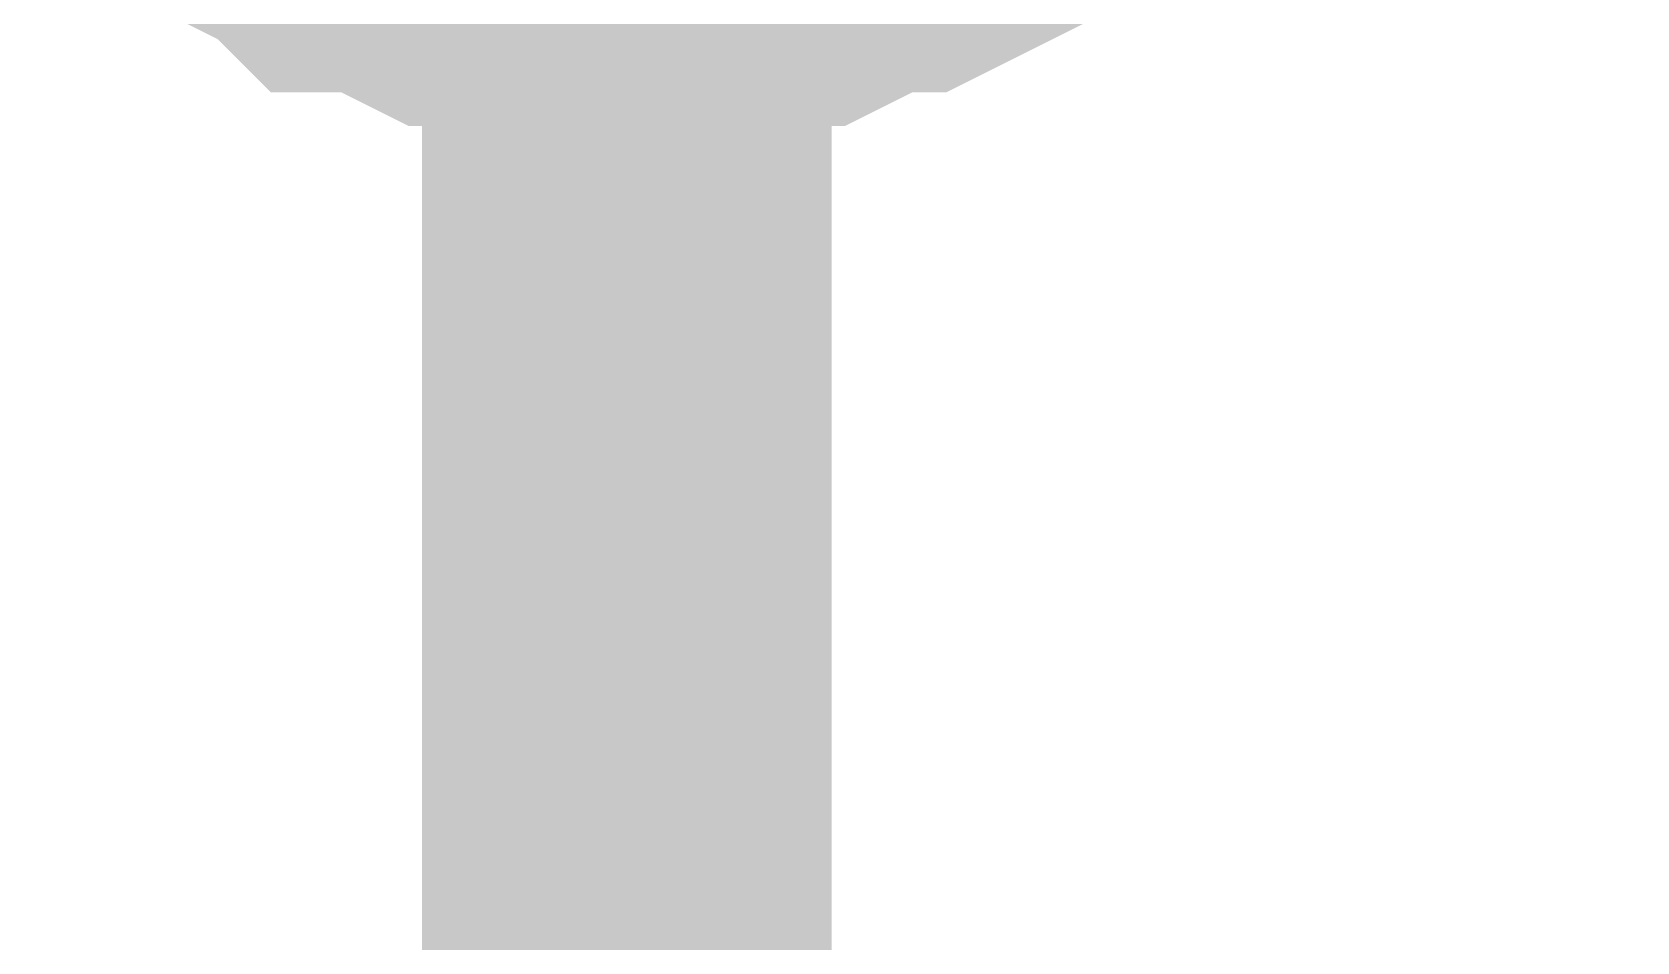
# Model space of a CAD drawing. Header units: inches. Extents: x 0 to 569, y 0 to 432.
# Drawn here: x 116.407 to 117.582, y 179.087 to 179.753 of the extents above; entities that cross this region are included whole.
import ezdxf

# ---------------------------------------------------------------- set-up
doc = ezdxf.new("R2010")
doc.units = ezdxf.units.IN
doc.layers.add('Sheet', color=255, linetype='Continuous')

msp = doc.modelspace()

# ---------------------------------------------------------------- linework, layer by layer
at = {"layer": 'Sheet'}
for points in [[(116.8425, 175.2575, 0.2997, 0.2997, 0), (116.8425, 180.3301, 0.2997, 0.2997, 0), (124.4699, 180.3301, 0.2997, 0.2997, 0)], [(116.8425, 179.8216, 0.2997, 0.2997, 0), (116.8177, 179.8216, 0.2997, 0.2997, 0), (116.7929, 179.8216, 0.2997, 0.2997, 0), (116.7681, 179.8216, 0.2997, 0.2997, 0), (116.7433, 179.834, 0.2997, 0.2997, 0), (116.7185, 179.834, 0.2997, 0.2997, 0), (116.6937, 179.8464, 0.2997, 0.2997, 0), (116.6688, 179.8588, 0.2997, 0.2997, 0), (116.644, 179.8588, 0.2997, 0.2997, 0), (116.6316, 179.8712, 0.2997, 0.2997, 0), (116.6068, 179.8836, 0.2997, 0.2997, 0), (116.582, 179.896, 0.2997, 0.2997, 0), (116.5572, 179.9084, 0.2997, 0.2997, 0)], [(116.8425, 179.8216, 0.2997, 0.2997, 0), (116.8177, 179.8216, 0.2997, 0.2997, 0), (116.7929, 179.8216, 0.2997, 0.2997, 0), (116.7681, 179.8216, 0.2997, 0.2997, 0), (116.7433, 179.834, 0.2997, 0.2997, 0), (116.7185, 179.834, 0.2997, 0.2997, 0), (116.6937, 179.8464, 0.2997, 0.2997, 0), (116.6688, 179.8588, 0.2997, 0.2997, 0), (116.644, 179.8588, 0.2997, 0.2997, 0), (116.6316, 179.8712, 0.2997, 0.2997, 0), (116.6068, 179.8836, 0.2997, 0.2997, 0), (116.582, 179.896, 0.2997, 0.2997, 0), (116.5572, 179.9084, 0.2997, 0.2997, 0)], [(116.8425, 179.8216, 0.2997, 0.2997, 0), (116.8177, 179.8216, 0.2997, 0.2997, 0), (116.7929, 179.8216, 0.2997, 0.2997, 0), (116.7681, 179.8216, 0.2997, 0.2997, 0), (116.7433, 179.834, 0.2997, 0.2997, 0), (116.7185, 179.834, 0.2997, 0.2997, 0), (116.6937, 179.8464, 0.2997, 0.2997, 0), (116.6688, 179.8588, 0.2997, 0.2997, 0), (116.644, 179.8588, 0.2997, 0.2997, 0), (116.6316, 179.8712, 0.2997, 0.2997, 0), (116.6068, 179.8836, 0.2997, 0.2997, 0), (116.582, 179.896, 0.2997, 0.2997, 0), (116.5572, 179.9084, 0.2997, 0.2997, 0)], [(116.8425, 179.8216, 0.2997, 0.2997, 0), (116.8177, 179.8216, 0.2997, 0.2997, 0), (116.7929, 179.8216, 0.2997, 0.2997, 0), (116.7681, 179.8216, 0.2997, 0.2997, 0), (116.7433, 179.834, 0.2997, 0.2997, 0), (116.7185, 179.834, 0.2997, 0.2997, 0), (116.6937, 179.8464, 0.2997, 0.2997, 0), (116.6688, 179.8588, 0.2997, 0.2997, 0), (116.644, 179.8588, 0.2997, 0.2997, 0), (116.6316, 179.8712, 0.2997, 0.2997, 0), (116.6068, 179.8836, 0.2997, 0.2997, 0), (116.582, 179.896, 0.2997, 0.2997, 0), (116.5572, 179.9084, 0.2997, 0.2997, 0)], [(117.1277, 179.9084, 0.2997, 0.2997, 0), (117.1029, 179.896, 0.2997, 0.2997, 0), (117.0905, 179.8836, 0.2997, 0.2997, 0), (117.0657, 179.8712, 0.2997, 0.2997, 0), (117.0409, 179.8588, 0.2997, 0.2997, 0), (117.0161, 179.8588, 0.2997, 0.2997, 0), (116.9913, 179.8464, 0.2997, 0.2997, 0), (116.9665, 179.834, 0.2997, 0.2997, 0), (116.9417, 179.834, 0.2997, 0.2997, 0), (116.9169, 179.8216, 0.2997, 0.2997, 0), (116.8921, 179.8216, 0.2997, 0.2997, 0), (116.8673, 179.8216, 0.2997, 0.2997, 0), (116.8425, 179.8216, 0.2997, 0.2997, 0)], [(117.1277, 179.9084, 0.2997, 0.2997, 0), (117.1029, 179.896, 0.2997, 0.2997, 0), (117.0905, 179.8836, 0.2997, 0.2997, 0), (117.0657, 179.8712, 0.2997, 0.2997, 0), (117.0409, 179.8588, 0.2997, 0.2997, 0), (117.0161, 179.8588, 0.2997, 0.2997, 0), (116.9913, 179.8464, 0.2997, 0.2997, 0), (116.9665, 179.834, 0.2997, 0.2997, 0), (116.9417, 179.834, 0.2997, 0.2997, 0), (116.9169, 179.8216, 0.2997, 0.2997, 0), (116.8921, 179.8216, 0.2997, 0.2997, 0), (116.8673, 179.8216, 0.2997, 0.2997, 0), (116.8425, 179.8216, 0.2997, 0.2997, 0)], [(117.1277, 179.9084, 0.2997, 0.2997, 0), (117.1029, 179.896, 0.2997, 0.2997, 0), (117.0905, 179.8836, 0.2997, 0.2997, 0), (117.0657, 179.8712, 0.2997, 0.2997, 0), (117.0409, 179.8588, 0.2997, 0.2997, 0), (117.0161, 179.8588, 0.2997, 0.2997, 0), (116.9913, 179.8464, 0.2997, 0.2997, 0), (116.9665, 179.834, 0.2997, 0.2997, 0), (116.9417, 179.834, 0.2997, 0.2997, 0), (116.9169, 179.8216, 0.2997, 0.2997, 0), (116.8921, 179.8216, 0.2997, 0.2997, 0), (116.8673, 179.8216, 0.2997, 0.2997, 0), (116.8425, 179.8216, 0.2997, 0.2997, 0)], [(117.1277, 179.9084, 0.2997, 0.2997, 0), (117.1029, 179.896, 0.2997, 0.2997, 0), (117.0905, 179.8836, 0.2997, 0.2997, 0), (117.0657, 179.8712, 0.2997, 0.2997, 0), (117.0409, 179.8588, 0.2997, 0.2997, 0), (117.0161, 179.8588, 0.2997, 0.2997, 0), (116.9913, 179.8464, 0.2997, 0.2997, 0), (116.9665, 179.834, 0.2997, 0.2997, 0), (116.9417, 179.834, 0.2997, 0.2997, 0), (116.9169, 179.8216, 0.2997, 0.2997, 0), (116.8921, 179.8216, 0.2997, 0.2997, 0), (116.8673, 179.8216, 0.2997, 0.2997, 0), (116.8425, 179.8216, 0.2997, 0.2997, 0)]]:
    msp.add_lwpolyline(points, format="xyseb", dxfattribs=at)

doc.saveas('drawing.dxf')
